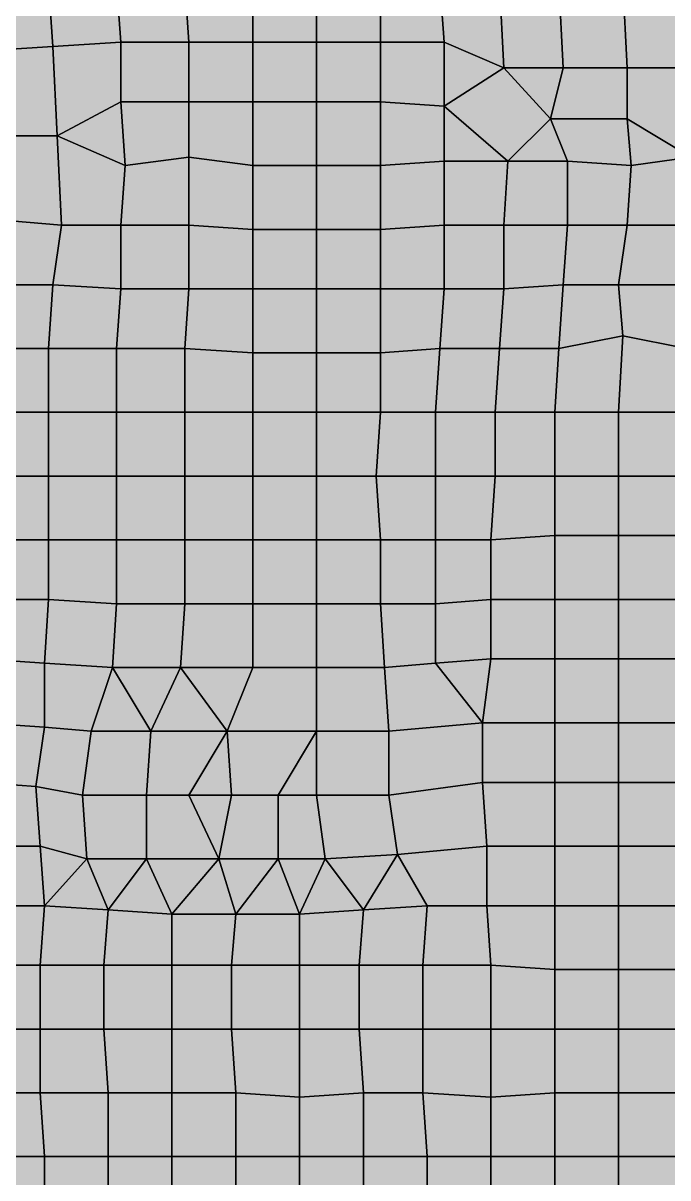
# Model space of a CAD drawing. Header units: metres. Extents: x -7480 to 79269, y -9100 to 45880.
# Drawn here: x 35780 to 38812, y 600 to 6030 of the extents above; entities that cross this region are included whole.
import ezdxf

# ---------------------------------------------------------------- set-up
doc = ezdxf.new("R2010")
doc.units = ezdxf.units.M
doc.layers.add('COLOR_1', color=1, linetype='Continuous')
doc.layers.add('COLOR_181', color=181, linetype='Continuous')

msp = doc.modelspace()

# ---------------------------------------------------------------- hatches: boundary and pattern name
at = {"layer": 'COLOR_1'}
for points in [[(36980, 2400), (37160, 2400), (37160, 2700)], [(37160, 2400), (37500, 2400), (37500, 2700), (37160, 2700)], [(37160, 2400), (37200, 2100), (37540, 2120), (37500, 2400)]]:
    msp.add_hatch(color=256, dxfattribs=at).paths.add_polyline_path(points)
at = {"layer": 'COLOR_181'}
for points in [[(35600, 5900), (35920, 5920), (35900, 6220), (35600, 6220)], [(35900, 6220), (35920, 5920), (36240, 5940), (36220, 6220)], [(36220, 6220), (36240, 5940), (36560, 5940), (36540, 6220)], [(36540, 6220), (36560, 5940), (36860, 5940), (36860, 6240)], [(36860, 5940), (37160, 5940), (37160, 6240), (36860, 6240)], [(37160, 5940), (37460, 5940), (37460, 6240), (37160, 6240)], [(37460, 5940), (37760, 5940), (37740, 6220), (37460, 6240)], [(37740, 6220), (37760, 5940), (38040, 5820), (38020, 6220)], [(38020, 6220), (38040, 5820), (38320, 5820), (38300, 6220)], [(38300, 6220), (38320, 5820), (38620, 5820), (38600, 6220)], [(38600, 6220), (38620, 5820), (38920, 5820), (38900, 6220)], [(35600, 5900), (35620, 5500), (35940, 5500), (35920, 5920)], [(35920, 5920), (35940, 5500), (36240, 5660), (36240, 5940)], [(36240, 5660), (36560, 5660), (36560, 5940), (36240, 5940)], [(36560, 5660), (36860, 5660), (36860, 5940), (36560, 5940)], [(36860, 5660), (37160, 5660), (37160, 5940), (36860, 5940)], [(37160, 5660), (37460, 5660), (37460, 5940), (37160, 5940)], [(37460, 5660), (37760, 5640), (37760, 5940), (37460, 5940)], [(37760, 5640), (38040, 5820), (37760, 5940)], [(37760, 5640), (38060, 5380), (38260, 5580), (38040, 5820)], [(38040, 5820), (38260, 5580), (38320, 5820)], [(38260, 5580), (38620, 5580), (38620, 5820), (38320, 5820)], [(38620, 5580), (38920, 5400), (38920, 5820), (38620, 5820)], [(35940, 5500), (36260, 5360), (36240, 5660)], [(36240, 5660), (36260, 5360), (36560, 5400), (36560, 5660)], [(36560, 5400), (36860, 5360), (36860, 5660), (36560, 5660)], [(36860, 5360), (37160, 5360), (37160, 5660), (36860, 5660)], [(37160, 5360), (37460, 5360), (37460, 5660), (37160, 5660)], [(37460, 5360), (37760, 5380), (37760, 5640), (37460, 5660)], [(37760, 5380), (38060, 5380), (37760, 5640)], [(38060, 5380), (38340, 5380), (38260, 5580)], [(38260, 5580), (38340, 5380), (38640, 5360), (38620, 5580)], [(38620, 5580), (38640, 5360), (38920, 5400)], [(35620, 5500), (35720, 5100), (35960, 5080), (35940, 5500)], [(35940, 5500), (35960, 5080), (36240, 5080), (36260, 5360)], [(36240, 5080), (36560, 5080), (36560, 5400), (36260, 5360)], [(36560, 5080), (36860, 5060), (36860, 5360), (36560, 5400)], [(37460, 5060), (37760, 5080), (37760, 5380), (37460, 5360)], [(37760, 5080), (38040, 5080), (38060, 5380), (37760, 5380)], [(38040, 5080), (38340, 5080), (38340, 5380), (38060, 5380)], [(38340, 5080), (38620, 5080), (38640, 5360), (38340, 5380)], [(38620, 5080), (38920, 5080), (38920, 5400), (38640, 5360)], [(36860, 5060), (37160, 5060), (37160, 5360), (36860, 5360)], [(37160, 5060), (37460, 5060), (37460, 5360), (37160, 5360)], [(35600, 4800), (35920, 4800), (35960, 5080), (35720, 5100)], [(35920, 4800), (36240, 4780), (36240, 5080), (35960, 5080)], [(36240, 4780), (36560, 4780), (36560, 5080), (36240, 5080)], [(36560, 4780), (36860, 4780), (36860, 5060), (36560, 5080)], [(36860, 4780), (37160, 4780), (37160, 5060), (36860, 5060)], [(37160, 4780), (37460, 4780), (37460, 5060), (37160, 5060)], [(37460, 4780), (37760, 4780), (37760, 5080), (37460, 5060)], [(37760, 4780), (38040, 4780), (38040, 5080), (37760, 5080)], [(38040, 4780), (38320, 4800), (38340, 5080), (38040, 5080)], [(38320, 4800), (38580, 4800), (38620, 5080), (38340, 5080)], [(38580, 4800), (38900, 4800), (38920, 5080), (38620, 5080)], [(35600, 4500), (35900, 4500), (35920, 4800), (35600, 4800)], [(35900, 4500), (36220, 4500), (36240, 4780), (35920, 4800)], [(36220, 4500), (36540, 4500), (36560, 4780), (36240, 4780)], [(36540, 4500), (36860, 4480), (36860, 4780), (36560, 4780)], [(36860, 4480), (37160, 4480), (37160, 4780), (36860, 4780)], [(37160, 4480), (37460, 4480), (37460, 4780), (37160, 4780)], [(37460, 4480), (37740, 4500), (37760, 4780), (37460, 4780)], [(37740, 4500), (38020, 4500), (38040, 4780), (37760, 4780)], [(38020, 4500), (38300, 4500), (38320, 4800), (38040, 4780)], [(38300, 4500), (38600, 4560), (38580, 4800), (38320, 4800)], [(38580, 4800), (38600, 4560), (38900, 4500), (38900, 4800)], [(38280, 4200), (38580, 4200), (38600, 4560), (38300, 4500)], [(38580, 4200), (38880, 4200), (38900, 4500), (38600, 4560)], [(35580, 4200), (35900, 4200), (35900, 4500), (35600, 4500)], [(35900, 4200), (36220, 4200), (36220, 4500), (35900, 4500)], [(36220, 4200), (36540, 4200), (36540, 4500), (36220, 4500)], [(36540, 4200), (36860, 4200), (36860, 4480), (36540, 4500)], [(36860, 4200), (37160, 4200), (37160, 4480), (36860, 4480)], [(37160, 4200), (37460, 4200), (37460, 4480), (37160, 4480)], [(37460, 4200), (37720, 4200), (37740, 4500), (37460, 4480)], [(37720, 4200), (38000, 4200), (38020, 4500), (37740, 4500)], [(38000, 4200), (38280, 4200), (38300, 4500), (38020, 4500)], [(35580, 3900), (35900, 3900), (35900, 4200), (35580, 4200)], [(35900, 3900), (36220, 3900), (36220, 4200), (35900, 4200)], [(36220, 3900), (36540, 3900), (36540, 4200), (36220, 4200)], [(36540, 3900), (36860, 3900), (36860, 4200), (36540, 4200)], [(36860, 3900), (37160, 3900), (37160, 4200), (36860, 4200)], [(37160, 3900), (37440, 3900), (37460, 4200), (37160, 4200)], [(37440, 3900), (37720, 3900), (37720, 4200), (37460, 4200)], [(37720, 3900), (38000, 3900), (38000, 4200), (37720, 4200)], [(38000, 3900), (38280, 3900), (38280, 4200), (38000, 4200)], [(38280, 3900), (38580, 3900), (38580, 4200), (38280, 4200)], [(38580, 3900), (38880, 3900), (38880, 4200), (38580, 4200)], [(35580, 3600), (35900, 3600), (35900, 3900), (35580, 3900)], [(35900, 3600), (36220, 3600), (36220, 3900), (35900, 3900)], [(36220, 3600), (36540, 3600), (36540, 3900), (36220, 3900)], [(36540, 3600), (36860, 3600), (36860, 3900), (36540, 3900)], [(36860, 3600), (37160, 3600), (37160, 3900), (36860, 3900)], [(37160, 3600), (37460, 3600), (37440, 3900), (37160, 3900)], [(37440, 3900), (37460, 3600), (37720, 3600), (37720, 3900)], [(37720, 3600), (37980, 3600), (38000, 3900), (37720, 3900)], [(37980, 3600), (38280, 3620), (38280, 3900), (38000, 3900)], [(38280, 3620), (38580, 3620), (38580, 3900), (38280, 3900)], [(38580, 3620), (38880, 3620), (38880, 3900), (38580, 3900)], [(35580, 3320), (35900, 3320), (35900, 3600), (35580, 3600)], [(35900, 3320), (36220, 3300), (36220, 3600), (35900, 3600)], [(36220, 3300), (36540, 3300), (36540, 3600), (36220, 3600)], [(36540, 3300), (36860, 3300), (36860, 3600), (36540, 3600)], [(36860, 3300), (37160, 3300), (37160, 3600), (36860, 3600)], [(37160, 3300), (37460, 3300), (37460, 3600), (37160, 3600)], [(37460, 3300), (37720, 3300), (37720, 3600), (37460, 3600)], [(37720, 3300), (37980, 3320), (37980, 3600), (37720, 3600)], [(37980, 3320), (38280, 3320), (38280, 3620), (37980, 3600)], [(38280, 3320), (38580, 3320), (38580, 3620), (38280, 3620)], [(38580, 3320), (38880, 3320), (38880, 3620), (38580, 3620)], [(35580, 3040), (35880, 3020), (35900, 3320), (35580, 3320)], [(35880, 3020), (36200, 3000), (36220, 3300), (35900, 3320)], [(37720, 3020), (37980, 3040), (37980, 3320), (37720, 3300)], [(37980, 3040), (38280, 3040), (38280, 3320), (37980, 3320)], [(38280, 3040), (38580, 3040), (38580, 3320), (38280, 3320)], [(38580, 3040), (38880, 3040), (38880, 3320), (38580, 3320)], [(36200, 3000), (36520, 3000), (36540, 3300), (36220, 3300)], [(36520, 3000), (36860, 3000), (36860, 3300), (36540, 3300)], [(36860, 3000), (37160, 3000), (37160, 3300), (36860, 3300)], [(37160, 3000), (37480, 3000), (37460, 3300), (37160, 3300)], [(37460, 3300), (37480, 3000), (37720, 3020), (37720, 3300)], [(35580, 2740), (35880, 2720), (35880, 3020), (35580, 3040)], [(35880, 2720), (36100, 2700), (36200, 3000), (35880, 3020)], [(36100, 2700), (36380, 2700), (36200, 3000)], [(36200, 3000), (36380, 2700), (36520, 3000)], [(36380, 2700), (36740, 2700), (36520, 3000)], [(36520, 3000), (36740, 2700), (36860, 3000)], [(36740, 2700), (37160, 2700), (37160, 3000), (36860, 3000)], [(37160, 2700), (37500, 2700), (37480, 3000), (37160, 3000)], [(37480, 3000), (37500, 2700), (37940, 2740), (37720, 3020)], [(37720, 3020), (37940, 2740), (37980, 3040)], [(37940, 2740), (38280, 2740), (38280, 3040), (37980, 3040)], [(38280, 2740), (38580, 2740), (38580, 3040), (38280, 3040)], [(38580, 2740), (38880, 2740), (38880, 3040), (38580, 3040)], [(35580, 2460), (35840, 2440), (35880, 2720), (35580, 2740)], [(35840, 2440), (36060, 2400), (36100, 2700), (35880, 2720)], [(37500, 2400), (37940, 2460), (37940, 2740), (37500, 2700)], [(37940, 2460), (38280, 2460), (38280, 2740), (37940, 2740)], [(38280, 2460), (38580, 2460), (38580, 2740), (38280, 2740)], [(38580, 2460), (38880, 2460), (38880, 2740), (38580, 2740)], [(36060, 2400), (36360, 2400), (36380, 2700), (36100, 2700)], [(36360, 2400), (36560, 2400), (36740, 2700), (36380, 2700)], [(36560, 2400), (36760, 2400), (36740, 2700)], [(36740, 2700), (36760, 2400), (36980, 2400), (37160, 2700)], [(35580, 2160), (35860, 2160), (35840, 2440), (35580, 2460)], [(37500, 2400), (37540, 2120), (37960, 2160), (37940, 2460)], [(37940, 2460), (37960, 2160), (38280, 2160), (38280, 2460)], [(38280, 2160), (38580, 2160), (38580, 2460), (38280, 2460)], [(38580, 2160), (38880, 2160), (38880, 2460), (38580, 2460)], [(35840, 2440), (35860, 2160), (36080, 2100), (36060, 2400)], [(36060, 2400), (36080, 2100), (36360, 2100), (36360, 2400)], [(36360, 2100), (36700, 2100), (36560, 2400), (36360, 2400)], [(36560, 2400), (36700, 2100), (36760, 2400)], [(36700, 2100), (36980, 2100), (36980, 2400), (36760, 2400)], [(36980, 2100), (37200, 2100), (37160, 2400), (36980, 2400)], [(35580, 1880), (35880, 1880), (35860, 2160), (35580, 2160)], [(35860, 2160), (35880, 1880), (36080, 2100)], [(37200, 2100), (37380, 1860), (37540, 2120)], [(37380, 1860), (37680, 1880), (37540, 2120)], [(37540, 2120), (37680, 1880), (37960, 1880), (37960, 2160)], [(37960, 1880), (38280, 1880), (38280, 2160), (37960, 2160)], [(38280, 1880), (38580, 1880), (38580, 2160), (38280, 2160)], [(38580, 1880), (38880, 1880), (38880, 2160), (38580, 2160)], [(35880, 1880), (36180, 1860), (36080, 2100)], [(36080, 2100), (36180, 1860), (36360, 2100)], [(36180, 1860), (36480, 1840), (36360, 2100)], [(36360, 2100), (36480, 1840), (36700, 2100)], [(36480, 1840), (36780, 1840), (36700, 2100)], [(36700, 2100), (36780, 1840), (36980, 2100)], [(36780, 1840), (37080, 1840), (36980, 2100)], [(36980, 2100), (37080, 1840), (37200, 2100)], [(37080, 1840), (37380, 1860), (37200, 2100)], [(35560, 1600), (35860, 1600), (35880, 1880), (35580, 1880)], [(35860, 1600), (36160, 1600), (36180, 1860), (35880, 1880)], [(36160, 1600), (36480, 1600), (36480, 1840), (36180, 1860)], [(37080, 1600), (37360, 1600), (37380, 1860), (37080, 1840)], [(37360, 1600), (37660, 1600), (37680, 1880), (37380, 1860)], [(37660, 1600), (37980, 1600), (37960, 1880), (37680, 1880)], [(37960, 1880), (37980, 1600), (38280, 1580), (38280, 1880)], [(38280, 1580), (38580, 1580), (38580, 1880), (38280, 1880)], [(38580, 1580), (38880, 1580), (38880, 1880), (38580, 1880)], [(36480, 1600), (36760, 1600), (36780, 1840), (36480, 1840)], [(36760, 1600), (37080, 1600), (37080, 1840), (36780, 1840)], [(35560, 1300), (35860, 1300), (35860, 1600), (35560, 1600)], [(35860, 1300), (36160, 1300), (36160, 1600), (35860, 1600)], [(36160, 1300), (36480, 1300), (36480, 1600), (36160, 1600)], [(36480, 1300), (36760, 1300), (36760, 1600), (36480, 1600)], [(36760, 1300), (37080, 1300), (37080, 1600), (36760, 1600)], [(37080, 1300), (37360, 1300), (37360, 1600), (37080, 1600)], [(37360, 1300), (37660, 1300), (37660, 1600), (37360, 1600)], [(37660, 1300), (37980, 1300), (37980, 1600), (37660, 1600)], [(37980, 1300), (38280, 1300), (38280, 1580), (37980, 1600)], [(38280, 1300), (38580, 1300), (38580, 1580), (38280, 1580)], [(38580, 1300), (38880, 1300), (38880, 1580), (38580, 1580)], [(35560, 1300), (35580, 1000), (35860, 1000), (35860, 1300)], [(35860, 1000), (36180, 1000), (36160, 1300), (35860, 1300)], [(36160, 1300), (36180, 1000), (36480, 1000), (36480, 1300)], [(36480, 1000), (36780, 1000), (36760, 1300), (36480, 1300)], [(36760, 1300), (36780, 1000), (37080, 980), (37080, 1300)], [(37080, 980), (37380, 1000), (37360, 1300), (37080, 1300)], [(37360, 1300), (37380, 1000), (37660, 1000), (37660, 1300)], [(37660, 1000), (37980, 980), (37980, 1300), (37660, 1300)], [(37980, 980), (38280, 1000), (38280, 1300), (37980, 1300)], [(38280, 1000), (38580, 1000), (38580, 1300), (38280, 1300)], [(38580, 1000), (38880, 1000), (38880, 1300), (38580, 1300)], [(35560, 700), (35880, 700), (35860, 1000), (35580, 1000)], [(35860, 1000), (35880, 700), (36180, 700), (36180, 1000)], [(36180, 700), (36480, 700), (36480, 1000), (36180, 1000)], [(36480, 700), (36780, 700), (36780, 1000), (36480, 1000)], [(36780, 700), (37080, 700), (37080, 980), (36780, 1000)], [(37080, 700), (37380, 700), (37380, 1000), (37080, 980)], [(37380, 700), (37680, 700), (37660, 1000), (37380, 1000)], [(37660, 1000), (37680, 700), (37980, 700), (37980, 980)], [(37980, 700), (38280, 700), (38280, 1000), (37980, 980)], [(38280, 700), (38580, 700), (38580, 1000), (38280, 1000)], [(38580, 700), (38880, 700), (38880, 1000), (38580, 1000)], [(35560, 700), (35580, 420), (35880, 400), (35880, 700)], [(35880, 400), (36180, 400), (36180, 700), (35880, 700)], [(36180, 400), (36480, 400), (36480, 700), (36180, 700)], [(36480, 400), (36780, 400), (36780, 700), (36480, 700)], [(36780, 400), (37080, 400), (37080, 700), (36780, 700)], [(37080, 400), (37380, 400), (37380, 700), (37080, 700)], [(37380, 400), (37680, 400), (37680, 700), (37380, 700)], [(37680, 400), (37980, 400), (37980, 700), (37680, 700)], [(37980, 400), (38280, 400), (38280, 700), (37980, 700)], [(38280, 400), (38580, 400), (38580, 700), (38280, 700)], [(38580, 400), (38940, 420), (38880, 700), (38580, 700)]]:
    msp.add_hatch(color=256, dxfattribs=at).paths.add_polyline_path(points)

# ---------------------------------------------------------------- linework, layer by layer
at = {"layer": 'COLOR_1'}
for points in [[(36980, 2400), (37160, 2400), (37160, 2700)], [(37160, 2400), (37500, 2400), (37500, 2700), (37160, 2700)], [(37160, 2400), (37200, 2100), (37540, 2120), (37500, 2400)]]:
    msp.add_lwpolyline(points, close=True, dxfattribs=at)
at = {"layer": 'COLOR_181'}
for points in [[(35600, 5900), (35920, 5920), (35900, 6220), (35600, 6220)], [(35900, 6220), (35920, 5920), (36240, 5940), (36220, 6220)], [(36220, 6220), (36240, 5940), (36560, 5940), (36540, 6220)], [(36540, 6220), (36560, 5940), (36860, 5940), (36860, 6240)], [(36860, 5940), (37160, 5940), (37160, 6240), (36860, 6240)], [(37160, 5940), (37460, 5940), (37460, 6240), (37160, 6240)], [(37460, 5940), (37760, 5940), (37740, 6220), (37460, 6240)], [(37740, 6220), (37760, 5940), (38040, 5820), (38020, 6220)], [(38020, 6220), (38040, 5820), (38320, 5820), (38300, 6220)], [(38300, 6220), (38320, 5820), (38620, 5820), (38600, 6220)], [(38600, 6220), (38620, 5820), (38920, 5820), (38900, 6220)], [(35600, 5900), (35620, 5500), (35940, 5500), (35920, 5920)], [(35920, 5920), (35940, 5500), (36240, 5660), (36240, 5940)], [(36240, 5660), (36560, 5660), (36560, 5940), (36240, 5940)], [(36560, 5660), (36860, 5660), (36860, 5940), (36560, 5940)], [(36860, 5660), (37160, 5660), (37160, 5940), (36860, 5940)], [(37160, 5660), (37460, 5660), (37460, 5940), (37160, 5940)], [(37460, 5660), (37760, 5640), (37760, 5940), (37460, 5940)], [(37760, 5640), (38040, 5820), (37760, 5940)], [(37760, 5640), (38060, 5380), (38260, 5580), (38040, 5820)], [(38040, 5820), (38260, 5580), (38320, 5820)], [(38260, 5580), (38620, 5580), (38620, 5820), (38320, 5820)], [(38620, 5580), (38920, 5400), (38920, 5820), (38620, 5820)], [(35940, 5500), (36260, 5360), (36240, 5660)], [(36240, 5660), (36260, 5360), (36560, 5400), (36560, 5660)], [(36560, 5400), (36860, 5360), (36860, 5660), (36560, 5660)], [(36860, 5360), (37160, 5360), (37160, 5660), (36860, 5660)], [(37160, 5360), (37460, 5360), (37460, 5660), (37160, 5660)], [(37460, 5360), (37760, 5380), (37760, 5640), (37460, 5660)], [(37760, 5380), (38060, 5380), (37760, 5640)], [(38060, 5380), (38340, 5380), (38260, 5580)], [(38260, 5580), (38340, 5380), (38640, 5360), (38620, 5580)], [(38620, 5580), (38640, 5360), (38920, 5400)], [(35620, 5500), (35720, 5100), (35960, 5080), (35940, 5500)], [(35940, 5500), (35960, 5080), (36240, 5080), (36260, 5360)], [(36240, 5080), (36560, 5080), (36560, 5400), (36260, 5360)], [(36560, 5080), (36860, 5060), (36860, 5360), (36560, 5400)], [(37460, 5060), (37760, 5080), (37760, 5380), (37460, 5360)], [(37760, 5080), (38040, 5080), (38060, 5380), (37760, 5380)], [(38040, 5080), (38340, 5080), (38340, 5380), (38060, 5380)], [(38340, 5080), (38620, 5080), (38640, 5360), (38340, 5380)], [(38620, 5080), (38920, 5080), (38920, 5400), (38640, 5360)], [(36860, 5060), (37160, 5060), (37160, 5360), (36860, 5360)], [(37160, 5060), (37460, 5060), (37460, 5360), (37160, 5360)], [(35600, 4800), (35920, 4800), (35960, 5080), (35720, 5100)], [(35920, 4800), (36240, 4780), (36240, 5080), (35960, 5080)], [(36240, 4780), (36560, 4780), (36560, 5080), (36240, 5080)], [(36560, 4780), (36860, 4780), (36860, 5060), (36560, 5080)], [(36860, 4780), (37160, 4780), (37160, 5060), (36860, 5060)], [(37160, 4780), (37460, 4780), (37460, 5060), (37160, 5060)], [(37460, 4780), (37760, 4780), (37760, 5080), (37460, 5060)], [(37760, 4780), (38040, 4780), (38040, 5080), (37760, 5080)], [(38040, 4780), (38320, 4800), (38340, 5080), (38040, 5080)], [(38320, 4800), (38580, 4800), (38620, 5080), (38340, 5080)], [(38580, 4800), (38900, 4800), (38920, 5080), (38620, 5080)], [(35600, 4500), (35900, 4500), (35920, 4800), (35600, 4800)], [(35900, 4500), (36220, 4500), (36240, 4780), (35920, 4800)], [(36220, 4500), (36540, 4500), (36560, 4780), (36240, 4780)], [(36540, 4500), (36860, 4480), (36860, 4780), (36560, 4780)], [(36860, 4480), (37160, 4480), (37160, 4780), (36860, 4780)], [(37160, 4480), (37460, 4480), (37460, 4780), (37160, 4780)], [(37460, 4480), (37740, 4500), (37760, 4780), (37460, 4780)], [(37740, 4500), (38020, 4500), (38040, 4780), (37760, 4780)], [(38020, 4500), (38300, 4500), (38320, 4800), (38040, 4780)], [(38300, 4500), (38600, 4560), (38580, 4800), (38320, 4800)], [(38580, 4800), (38600, 4560), (38900, 4500), (38900, 4800)], [(38280, 4200), (38580, 4200), (38600, 4560), (38300, 4500)], [(38580, 4200), (38880, 4200), (38900, 4500), (38600, 4560)], [(35580, 4200), (35900, 4200), (35900, 4500), (35600, 4500)], [(35900, 4200), (36220, 4200), (36220, 4500), (35900, 4500)], [(36220, 4200), (36540, 4200), (36540, 4500), (36220, 4500)], [(36540, 4200), (36860, 4200), (36860, 4480), (36540, 4500)], [(36860, 4200), (37160, 4200), (37160, 4480), (36860, 4480)], [(37160, 4200), (37460, 4200), (37460, 4480), (37160, 4480)], [(37460, 4200), (37720, 4200), (37740, 4500), (37460, 4480)], [(37720, 4200), (38000, 4200), (38020, 4500), (37740, 4500)], [(38000, 4200), (38280, 4200), (38300, 4500), (38020, 4500)], [(35580, 3900), (35900, 3900), (35900, 4200), (35580, 4200)], [(35900, 3900), (36220, 3900), (36220, 4200), (35900, 4200)], [(36220, 3900), (36540, 3900), (36540, 4200), (36220, 4200)], [(36540, 3900), (36860, 3900), (36860, 4200), (36540, 4200)], [(36860, 3900), (37160, 3900), (37160, 4200), (36860, 4200)], [(37160, 3900), (37440, 3900), (37460, 4200), (37160, 4200)], [(37440, 3900), (37720, 3900), (37720, 4200), (37460, 4200)], [(37720, 3900), (38000, 3900), (38000, 4200), (37720, 4200)], [(38000, 3900), (38280, 3900), (38280, 4200), (38000, 4200)], [(38280, 3900), (38580, 3900), (38580, 4200), (38280, 4200)], [(38580, 3900), (38880, 3900), (38880, 4200), (38580, 4200)], [(35580, 3600), (35900, 3600), (35900, 3900), (35580, 3900)], [(35900, 3600), (36220, 3600), (36220, 3900), (35900, 3900)], [(36220, 3600), (36540, 3600), (36540, 3900), (36220, 3900)], [(36540, 3600), (36860, 3600), (36860, 3900), (36540, 3900)], [(36860, 3600), (37160, 3600), (37160, 3900), (36860, 3900)], [(37160, 3600), (37460, 3600), (37440, 3900), (37160, 3900)], [(37440, 3900), (37460, 3600), (37720, 3600), (37720, 3900)], [(37720, 3600), (37980, 3600), (38000, 3900), (37720, 3900)], [(37980, 3600), (38280, 3620), (38280, 3900), (38000, 3900)], [(38280, 3620), (38580, 3620), (38580, 3900), (38280, 3900)], [(38580, 3620), (38880, 3620), (38880, 3900), (38580, 3900)], [(35580, 3320), (35900, 3320), (35900, 3600), (35580, 3600)], [(35900, 3320), (36220, 3300), (36220, 3600), (35900, 3600)], [(36220, 3300), (36540, 3300), (36540, 3600), (36220, 3600)], [(36540, 3300), (36860, 3300), (36860, 3600), (36540, 3600)], [(36860, 3300), (37160, 3300), (37160, 3600), (36860, 3600)], [(37160, 3300), (37460, 3300), (37460, 3600), (37160, 3600)], [(37460, 3300), (37720, 3300), (37720, 3600), (37460, 3600)], [(37720, 3300), (37980, 3320), (37980, 3600), (37720, 3600)], [(37980, 3320), (38280, 3320), (38280, 3620), (37980, 3600)], [(38280, 3320), (38580, 3320), (38580, 3620), (38280, 3620)], [(38580, 3320), (38880, 3320), (38880, 3620), (38580, 3620)], [(35580, 3040), (35880, 3020), (35900, 3320), (35580, 3320)], [(35880, 3020), (36200, 3000), (36220, 3300), (35900, 3320)], [(37720, 3020), (37980, 3040), (37980, 3320), (37720, 3300)], [(37980, 3040), (38280, 3040), (38280, 3320), (37980, 3320)], [(38280, 3040), (38580, 3040), (38580, 3320), (38280, 3320)], [(38580, 3040), (38880, 3040), (38880, 3320), (38580, 3320)], [(36200, 3000), (36520, 3000), (36540, 3300), (36220, 3300)], [(36520, 3000), (36860, 3000), (36860, 3300), (36540, 3300)], [(36860, 3000), (37160, 3000), (37160, 3300), (36860, 3300)], [(37160, 3000), (37480, 3000), (37460, 3300), (37160, 3300)], [(37460, 3300), (37480, 3000), (37720, 3020), (37720, 3300)], [(35580, 2740), (35880, 2720), (35880, 3020), (35580, 3040)], [(35880, 2720), (36100, 2700), (36200, 3000), (35880, 3020)], [(36100, 2700), (36380, 2700), (36200, 3000)], [(36200, 3000), (36380, 2700), (36520, 3000)], [(36380, 2700), (36740, 2700), (36520, 3000)], [(36520, 3000), (36740, 2700), (36860, 3000)], [(36740, 2700), (37160, 2700), (37160, 3000), (36860, 3000)], [(37160, 2700), (37500, 2700), (37480, 3000), (37160, 3000)], [(37480, 3000), (37500, 2700), (37940, 2740), (37720, 3020)], [(37720, 3020), (37940, 2740), (37980, 3040)], [(37940, 2740), (38280, 2740), (38280, 3040), (37980, 3040)], [(38280, 2740), (38580, 2740), (38580, 3040), (38280, 3040)], [(38580, 2740), (38880, 2740), (38880, 3040), (38580, 3040)], [(35580, 2460), (35840, 2440), (35880, 2720), (35580, 2740)], [(35840, 2440), (36060, 2400), (36100, 2700), (35880, 2720)], [(37500, 2400), (37940, 2460), (37940, 2740), (37500, 2700)], [(37940, 2460), (38280, 2460), (38280, 2740), (37940, 2740)], [(38280, 2460), (38580, 2460), (38580, 2740), (38280, 2740)], [(38580, 2460), (38880, 2460), (38880, 2740), (38580, 2740)], [(36060, 2400), (36360, 2400), (36380, 2700), (36100, 2700)], [(36360, 2400), (36560, 2400), (36740, 2700), (36380, 2700)], [(36560, 2400), (36760, 2400), (36740, 2700)], [(36740, 2700), (36760, 2400), (36980, 2400), (37160, 2700)], [(35580, 2160), (35860, 2160), (35840, 2440), (35580, 2460)], [(37500, 2400), (37540, 2120), (37960, 2160), (37940, 2460)], [(37940, 2460), (37960, 2160), (38280, 2160), (38280, 2460)], [(38280, 2160), (38580, 2160), (38580, 2460), (38280, 2460)], [(38580, 2160), (38880, 2160), (38880, 2460), (38580, 2460)], [(35840, 2440), (35860, 2160), (36080, 2100), (36060, 2400)], [(36060, 2400), (36080, 2100), (36360, 2100), (36360, 2400)], [(36360, 2100), (36700, 2100), (36560, 2400), (36360, 2400)], [(36560, 2400), (36700, 2100), (36760, 2400)], [(36700, 2100), (36980, 2100), (36980, 2400), (36760, 2400)], [(36980, 2100), (37200, 2100), (37160, 2400), (36980, 2400)], [(35580, 1880), (35880, 1880), (35860, 2160), (35580, 2160)], [(35860, 2160), (35880, 1880), (36080, 2100)], [(37200, 2100), (37380, 1860), (37540, 2120)], [(37380, 1860), (37680, 1880), (37540, 2120)], [(37540, 2120), (37680, 1880), (37960, 1880), (37960, 2160)], [(37960, 1880), (38280, 1880), (38280, 2160), (37960, 2160)], [(38280, 1880), (38580, 1880), (38580, 2160), (38280, 2160)], [(38580, 1880), (38880, 1880), (38880, 2160), (38580, 2160)], [(35880, 1880), (36180, 1860), (36080, 2100)], [(36080, 2100), (36180, 1860), (36360, 2100)], [(36180, 1860), (36480, 1840), (36360, 2100)], [(36360, 2100), (36480, 1840), (36700, 2100)], [(36480, 1840), (36780, 1840), (36700, 2100)], [(36700, 2100), (36780, 1840), (36980, 2100)], [(36780, 1840), (37080, 1840), (36980, 2100)], [(36980, 2100), (37080, 1840), (37200, 2100)], [(37080, 1840), (37380, 1860), (37200, 2100)], [(35560, 1600), (35860, 1600), (35880, 1880), (35580, 1880)], [(35860, 1600), (36160, 1600), (36180, 1860), (35880, 1880)], [(36160, 1600), (36480, 1600), (36480, 1840), (36180, 1860)], [(37080, 1600), (37360, 1600), (37380, 1860), (37080, 1840)], [(37360, 1600), (37660, 1600), (37680, 1880), (37380, 1860)], [(37660, 1600), (37980, 1600), (37960, 1880), (37680, 1880)], [(37960, 1880), (37980, 1600), (38280, 1580), (38280, 1880)], [(38280, 1580), (38580, 1580), (38580, 1880), (38280, 1880)], [(38580, 1580), (38880, 1580), (38880, 1880), (38580, 1880)], [(36480, 1600), (36760, 1600), (36780, 1840), (36480, 1840)], [(36760, 1600), (37080, 1600), (37080, 1840), (36780, 1840)], [(35560, 1300), (35860, 1300), (35860, 1600), (35560, 1600)], [(35860, 1300), (36160, 1300), (36160, 1600), (35860, 1600)], [(36160, 1300), (36480, 1300), (36480, 1600), (36160, 1600)], [(36480, 1300), (36760, 1300), (36760, 1600), (36480, 1600)], [(36760, 1300), (37080, 1300), (37080, 1600), (36760, 1600)], [(37080, 1300), (37360, 1300), (37360, 1600), (37080, 1600)], [(37360, 1300), (37660, 1300), (37660, 1600), (37360, 1600)], [(37660, 1300), (37980, 1300), (37980, 1600), (37660, 1600)], [(37980, 1300), (38280, 1300), (38280, 1580), (37980, 1600)], [(38280, 1300), (38580, 1300), (38580, 1580), (38280, 1580)], [(38580, 1300), (38880, 1300), (38880, 1580), (38580, 1580)], [(35560, 1300), (35580, 1000), (35860, 1000), (35860, 1300)], [(35860, 1000), (36180, 1000), (36160, 1300), (35860, 1300)], [(36160, 1300), (36180, 1000), (36480, 1000), (36480, 1300)], [(36480, 1000), (36780, 1000), (36760, 1300), (36480, 1300)], [(36760, 1300), (36780, 1000), (37080, 980), (37080, 1300)], [(37080, 980), (37380, 1000), (37360, 1300), (37080, 1300)], [(37360, 1300), (37380, 1000), (37660, 1000), (37660, 1300)], [(37660, 1000), (37980, 980), (37980, 1300), (37660, 1300)], [(37980, 980), (38280, 1000), (38280, 1300), (37980, 1300)], [(38280, 1000), (38580, 1000), (38580, 1300), (38280, 1300)], [(38580, 1000), (38880, 1000), (38880, 1300), (38580, 1300)], [(35560, 700), (35880, 700), (35860, 1000), (35580, 1000)], [(35860, 1000), (35880, 700), (36180, 700), (36180, 1000)], [(36180, 700), (36480, 700), (36480, 1000), (36180, 1000)], [(36480, 700), (36780, 700), (36780, 1000), (36480, 1000)], [(36780, 700), (37080, 700), (37080, 980), (36780, 1000)], [(37080, 700), (37380, 700), (37380, 1000), (37080, 980)], [(37380, 700), (37680, 700), (37660, 1000), (37380, 1000)], [(37660, 1000), (37680, 700), (37980, 700), (37980, 980)], [(37980, 700), (38280, 700), (38280, 1000), (37980, 980)], [(38280, 700), (38580, 700), (38580, 1000), (38280, 1000)], [(38580, 700), (38880, 700), (38880, 1000), (38580, 1000)], [(35560, 700), (35580, 420), (35880, 400), (35880, 700)], [(35880, 400), (36180, 400), (36180, 700), (35880, 700)], [(36180, 400), (36480, 400), (36480, 700), (36180, 700)], [(36480, 400), (36780, 400), (36780, 700), (36480, 700)], [(36780, 400), (37080, 400), (37080, 700), (36780, 700)], [(37080, 400), (37380, 400), (37380, 700), (37080, 700)], [(37380, 400), (37680, 400), (37680, 700), (37380, 700)], [(37680, 400), (37980, 400), (37980, 700), (37680, 700)], [(37980, 400), (38280, 400), (38280, 700), (37980, 700)], [(38280, 400), (38580, 400), (38580, 700), (38280, 700)], [(38580, 400), (38940, 420), (38880, 700), (38580, 700)]]:
    msp.add_lwpolyline(points, close=True, dxfattribs=at)

doc.saveas('drawing.dxf')
